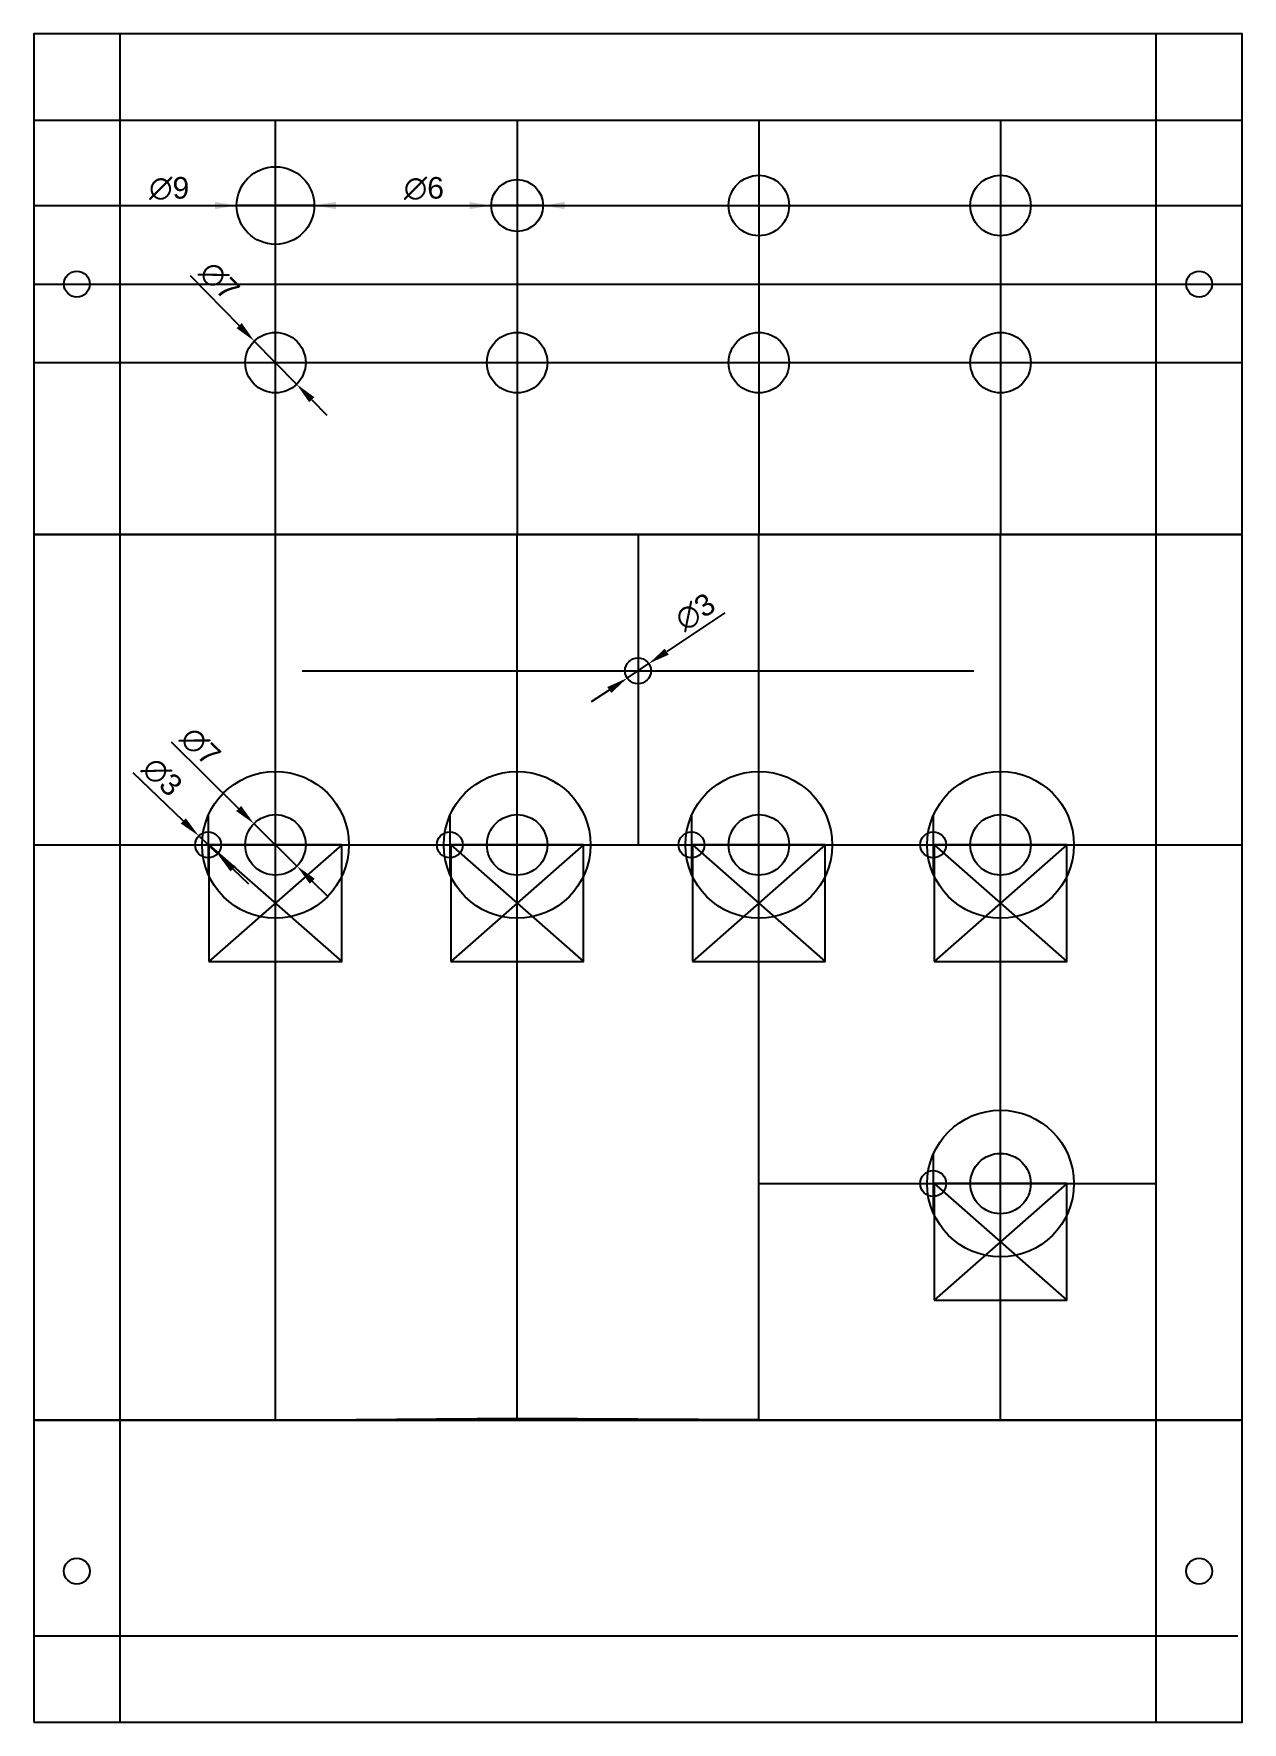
# Model space of a CAD drawing. Header units: millimetres. Extents: x 0 to 140, y 0 to 196.
import ezdxf

# ---------------------------------------------------------------- set-up
doc = ezdxf.new("R2010")
doc.units = ezdxf.units.MM
for name, color, linetype in [('Guide', 7, 'Continuous'), ('hole', 7, 'Continuous'), ('parts', 90, 'Continuous')]:
    doc.layers.add(name, color=color, linetype=linetype)
doc.styles.get("Standard").update_dxf_attribs({"font": 'arial.ttf'})
doc.dimstyles.new('ISO-25', dxfattribs={"dimtxt": 2.5, "dimasz": 2.5, "dimexe": 1.25, "dimexo": 0.625, "dimtad": 1, "dimtxsty": 'Standard', "dimcen": 2.5, "dimadec": 0, "dimazin": 0, "dimtfac": 1, "dimtmove": 0, "dimatfit": 3, "dimfxl": 1, "dimarcsym": 0})

# ---------------------------------------------------------------- blocks, each defined once
blk = doc.blocks.new('*D5')
at = {"layer": 'Defpoints', "color": 0, "transparency": 16777216}
for p in [(23.5, 175.71), (32.5, 175.71)]:
    blk.add_point(p, dxfattribs=at)
at = {"layer": 'Guide', "color": 0, "lineweight": -2, "transparency": 16777216}
for p, q in [((12.89, 175.71), (21, 175.71)), ((32.5, 175.71), (23.5, 175.71)), ((35, 175.71), (37.5, 175.71))]:
    blk.add_line(p, q, dxfattribs=at)
at = {"layer": 'Guide', "color": 0, "transparency": 16777216}
for points in [[(21, 176.13), (21, 175.29), (23.5, 175.71)], [(35, 176.13), (35, 175.29), (32.5, 175.71)]]:
    blk.add_solid(points, dxfattribs=at)
at = {"layer": 'Guide', "color": 0, "transparency": 16777216, "insert": (15.69, 177.68), "char_height": 2.5, "attachment_point": 5}
blk.add_mtext('∅9', dxfattribs=at)
blk = doc.blocks.new('*D6')
at = {"layer": 'Defpoints', "color": 0, "transparency": 16777216}
for p in [(53, 175.71), (59, 175.71)]:
    blk.add_point(p, dxfattribs=at)
at = {"layer": 'Guide', "color": 0, "lineweight": -2, "transparency": 16777216}
for p, q in [((42.39, 175.71), (50.5, 175.71)), ((59, 175.71), (53, 175.71)), ((61.5, 175.71), (64, 175.71))]:
    blk.add_line(p, q, dxfattribs=at)
at = {"layer": 'Guide', "color": 0, "transparency": 16777216}
for points in [[(50.5, 176.13), (50.5, 175.29), (53, 175.71)], [(61.5, 176.13), (61.5, 175.29), (59, 175.71)]]:
    blk.add_solid(points, dxfattribs=at)
at = {"layer": 'Guide', "color": 0, "transparency": 16777216, "insert": (45.2, 177.68), "char_height": 2.5, "attachment_point": 5}
blk.add_mtext('∅6', dxfattribs=at)
blk = doc.blocks.new('*D7')
at = {"layer": 'Defpoints', "color": 0, "transparency": 16777216}
for p in [(71.25, 122.64), (68.75, 120.97)]:
    blk.add_point(p, dxfattribs=at)
at = {"layer": 'Guide', "color": 0, "lineweight": -2, "transparency": 16777216}
for p, q in [((80.07, 128.53), (73.33, 124.03)), ((68.75, 120.97), (71.25, 122.64)), ((66.67, 119.58), (64.59, 118.2))]:
    blk.add_line(p, q, dxfattribs=at)
at = {"layer": 'Guide', "color": 0, "transparency": 16777216}
for points in [[(73.09, 124.37), (73.56, 123.68), (71.25, 122.64)], [(66.44, 119.93), (66.91, 119.24), (68.75, 120.97)]]:
    blk.add_solid(points, dxfattribs=at)
at = {"layer": 'Guide', "color": 0, "transparency": 16777216, "insert": (76.64, 128.61), "char_height": 2.5, "attachment_point": 5, "rotation": 33.7399}
blk.add_mtext('∅3', dxfattribs=at)
blk = doc.blocks.new('*D8')
at = {"layer": 'Defpoints', "color": 0, "transparency": 16777216}
for p in [(19.12, 102.68), (21.28, 100.6)]:
    blk.add_point(p, dxfattribs=at)
at = {"layer": 'Guide', "color": 0, "lineweight": -2, "transparency": 16777216}
for p, q in [((11.48, 110.04), (17.32, 104.42)), ((21.28, 100.6), (19.12, 102.68)), ((23.08, 98.87), (24.88, 97.14))]:
    blk.add_line(p, q, dxfattribs=at)
at = {"layer": 'Guide', "color": 0, "transparency": 16777216}
for points in [[(17.61, 104.72), (17.03, 104.12), (19.12, 102.68)], [(23.37, 99.17), (22.79, 98.57), (21.28, 100.6)]]:
    blk.add_solid(points, dxfattribs=at)
at = {"layer": 'Guide', "color": 0, "transparency": 16777216, "insert": (14.87, 109.52), "char_height": 2.5, "attachment_point": 5, "rotation": 316.0827}
blk.add_mtext('∅3', dxfattribs=at)
blk = doc.blocks.new('*D9')
at = {"layer": 'Defpoints', "color": 0, "transparency": 16777216}
for p in [(25.51, 104.1), (30.49, 99.18)]:
    blk.add_point(p, dxfattribs=at)
at = {"layer": 'Guide', "color": 0, "lineweight": -2, "transparency": 16777216}
for p, q in [((15.9, 113.59), (23.73, 105.86)), ((30.49, 99.18), (25.51, 104.1)), ((32.27, 97.43), (34.05, 95.67))]:
    blk.add_line(p, q, dxfattribs=at)
at = {"layer": 'Guide', "color": 0, "transparency": 16777216}
for points in [[(24.02, 106.16), (23.44, 105.56), (25.51, 104.1)], [(32.56, 97.72), (31.98, 97.13), (30.49, 99.18)]]:
    blk.add_solid(points, dxfattribs=at)
at = {"layer": 'Guide', "color": 0, "transparency": 16777216, "insert": (19.29, 113.02), "char_height": 2.5, "attachment_point": 5, "rotation": 315.3646}
blk.add_mtext('∅7', dxfattribs=at)
blk = doc.blocks.new('*D12')
at = {"layer": 'Defpoints', "color": 0, "transparency": 16777216}
for p in [(25.55, 160.01), (30.45, 155.01)]:
    blk.add_point(p, dxfattribs=at)
at = {"layer": 'Guide', "color": 0, "lineweight": -2, "transparency": 16777216}
for p, q in [((18.13, 167.59), (23.8, 161.8)), ((30.45, 155.01), (25.55, 160.01)), ((32.2, 153.22), (33.95, 151.44))]:
    blk.add_line(p, q, dxfattribs=at)
at = {"layer": 'Guide', "color": 0, "transparency": 16777216}
for points in [[(24.1, 162.09), (23.5, 161.5), (25.55, 160.01)], [(32.5, 153.51), (31.9, 152.93), (30.45, 155.01)]]:
    blk.add_solid(points, dxfattribs=at)
at = {"layer": 'Guide', "color": 0, "transparency": 16777216, "insert": (21.5, 166.96), "char_height": 2.5, "attachment_point": 5, "rotation": 314.3988}
blk.add_mtext('∅7', dxfattribs=at)

msp = doc.modelspace()

# ---------------------------------------------------------------- linework, layer by layer
for p, q in [((0, 185.61), (140, 185.61)), ((0, 10), (139.489, 10))]:
    msp.add_line(p, q)
for points in [[(0, 137.61), (140, 137.61), (140, 195.61), (0, 195.61)], [(0, 0), (10, 0), (10, 195.61), (0, 195.61)], [(130, 0), (140, 0), (140, 195.61), (130, 195.61)], [(0, 35), (140, 35), (140, 137.61), (0, 137.61)], [(0, 0), (140, 0), (140, 35), (0, 35)]]:
    msp.add_lwpolyline(points, close=True)
for centre in [(5, 166.61), (135, 166.61), (5, 17.5), (135, 17.5)]:
    msp.add_circle(centre, 1.5)
at = {"layer": 'Guide'}
for p, q in [((28, 137.61), (28, 185.61)), ((55.999, 185.61), (55.999, 137.61)), ((83.999, 185.61), (83.999, 137.61)), ((111.999, 185.61), (111.999, 137.61)), ((0, 175.712), (140, 175.712)), ((10, 175.712), (70, 175.712)), ((0, 166.61), (140, 166.61)), ((0, 157.508), (140, 157.508)), ((10, 157.508), (70, 157.508)), ((28, 35), (28, 137.61)), ((55.999, 35.223), (55.999, 137.61)), ((70, 137.61), (70, 101.644)), ((83.999, 35.084), (83.999, 137.61)), ((111.999, 35.022), (111.999, 137.61)), ((31.081, 121.806), (108.919, 121.806)), ((0, 101.644), (140, 101.644)), ((83.999, 62.406), (130, 62.406)), ((28, 35), (55.999, 35.223)), ((55.999, 35.223), (83.999, 35.084)), ((0, 35), (28, 35)), ((83.999, 35.084), (111.999, 35.022)), ((111.999, 35.022), (140, 35))]:
    msp.add_line(p, q, dxfattribs=at)
for centre, radius in [((83.999, 175.712), 3.5), ((111.999, 175.712), 3.5), ((28, 157.508), 3.5), ((55.999, 157.508), 3.5), ((83.999, 157.508), 3.5), ((111.999, 157.508), 3.5), ((70, 121.806), 1.5)]:
    msp.add_circle(centre, radius, dxfattribs=at)
at = {"layer": 'hole'}
for p, q in [((20.2, 105.021), (20.2, 98.266)), ((48.199, 105.021), (48.199, 98.266)), ((76.199, 105.021), (76.199, 98.266)), ((104.199, 105.021), (104.199, 98.266)), ((104.199, 65.784), (104.199, 59.028))]:
    msp.add_line(p, q, dxfattribs=at)
for centre, radius in [((28, 175.712), 4.5), ((55.999, 175.712), 3), ((28, 101.644), 3.5), ((55.999, 101.644), 3.5), ((83.999, 101.644), 3.5), ((111.999, 101.644), 3.5), ((20.2, 101.644), 1.5), ((48.199, 101.644), 1.5), ((76.199, 101.644), 1.5), ((104.199, 101.644), 1.5), ((111.999, 62.406), 3.5), ((104.199, 62.406), 1.5)]:
    msp.add_circle(centre, radius, dxfattribs=at)
at = {"layer": 'parts'}
for p, q in [((28, 101.644), (20.2, 101.644)), ((20.3, 101.644), (35.7, 88.144)), ((35.7, 101.644), (20.3, 88.144)), ((48.299, 101.644), (63.699, 88.144)), ((63.699, 101.644), (48.299, 88.144)), ((76.299, 101.644), (91.699, 88.144)), ((91.699, 101.644), (76.299, 88.144)), ((104.299, 101.644), (119.699, 88.144)), ((119.699, 101.644), (104.299, 88.144)), ((104.299, 62.406), (119.699, 48.906)), ((119.699, 62.406), (104.299, 48.906))]:
    msp.add_line(p, q, dxfattribs=at)
for points in [[(20.3, 88.144), (35.7, 88.144), (35.7, 101.644), (20.3, 101.644)], [(48.299, 88.144), (63.699, 88.144), (63.699, 101.644), (48.299, 101.644)], [(76.299, 88.144), (91.699, 88.144), (91.699, 101.644), (76.299, 101.644)], [(104.299, 88.144), (119.699, 88.144), (119.699, 101.644), (104.299, 101.644)], [(104.299, 48.906), (119.699, 48.906), (119.699, 62.406), (104.299, 62.406)]]:
    msp.add_lwpolyline(points, close=True, dxfattribs=at)
for centre in [(28, 101.644), (55.999, 101.644), (83.999, 101.644), (111.999, 101.644), (111.999, 62.406)]:
    msp.add_circle(centre, 8.5, dxfattribs=at)

# ---------------------------------------------------------------- dimensions: what is measured, and where the dimension line sits
at = {"layer": 'Guide'}
for p1, p2, picture, middle in [((32.5, 175.712), (23.5, 175.712), '*D5', (15.693, 177.683)), ((58.999, 175.712), (52.999, 175.712), '*D6', (45.196, 177.683)), ((30.449, 155.008), (25.551, 160.009), '*D12', (21.499, 166.965)), ((68.753, 120.973), (71.247, 122.639), '*D7', (76.642, 128.613)), ((21.281, 100.603), (19.119, 102.684), '*D8', (14.865, 109.517))]:
    dim = msp.add_diameter_dim_2p(p1=p1, p2=p2, dimstyle='ISO-25', dxfattribs=at)
    dim.commit()
    dim.dimension.update_dxf_attribs({"geometry": picture, "text_midpoint": middle})
dim = msp.add_diameter_dim_2p(p1=(30.491, 99.185), p2=(25.509, 104.103), dimstyle='ISO-25', dxfattribs=at)
dim.commit()
dim.dimension.update_dxf_attribs({"geometry": '*D9', "text_midpoint": (17.9, 111.615), "dimtype": 163})

doc.saveas('drawing.dxf')
